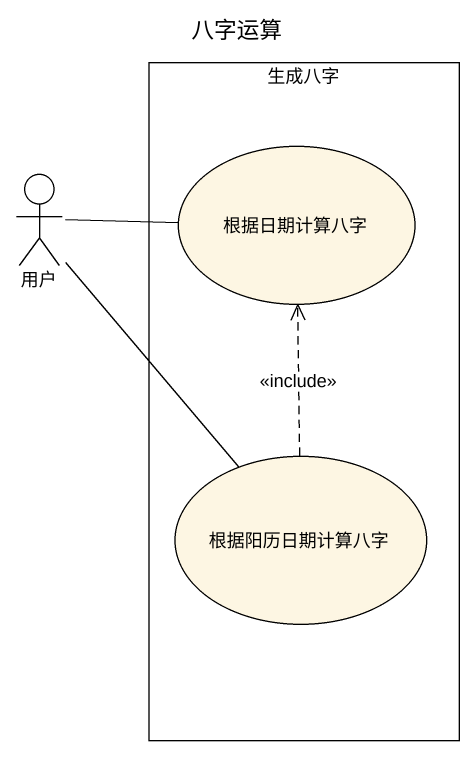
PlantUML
@startuml
title 八字运算
rectangle 生成八字 {
  usecase 根据日期计算八字
  usecase 根据阳历日期计算八字
}
actor 用户
用户 -right- 根据日期计算八字
用户 -- 根据阳历日期计算八字
根据阳历日期计算八字 .up.> 根据日期计算八字 : <<include>>
@enduml
